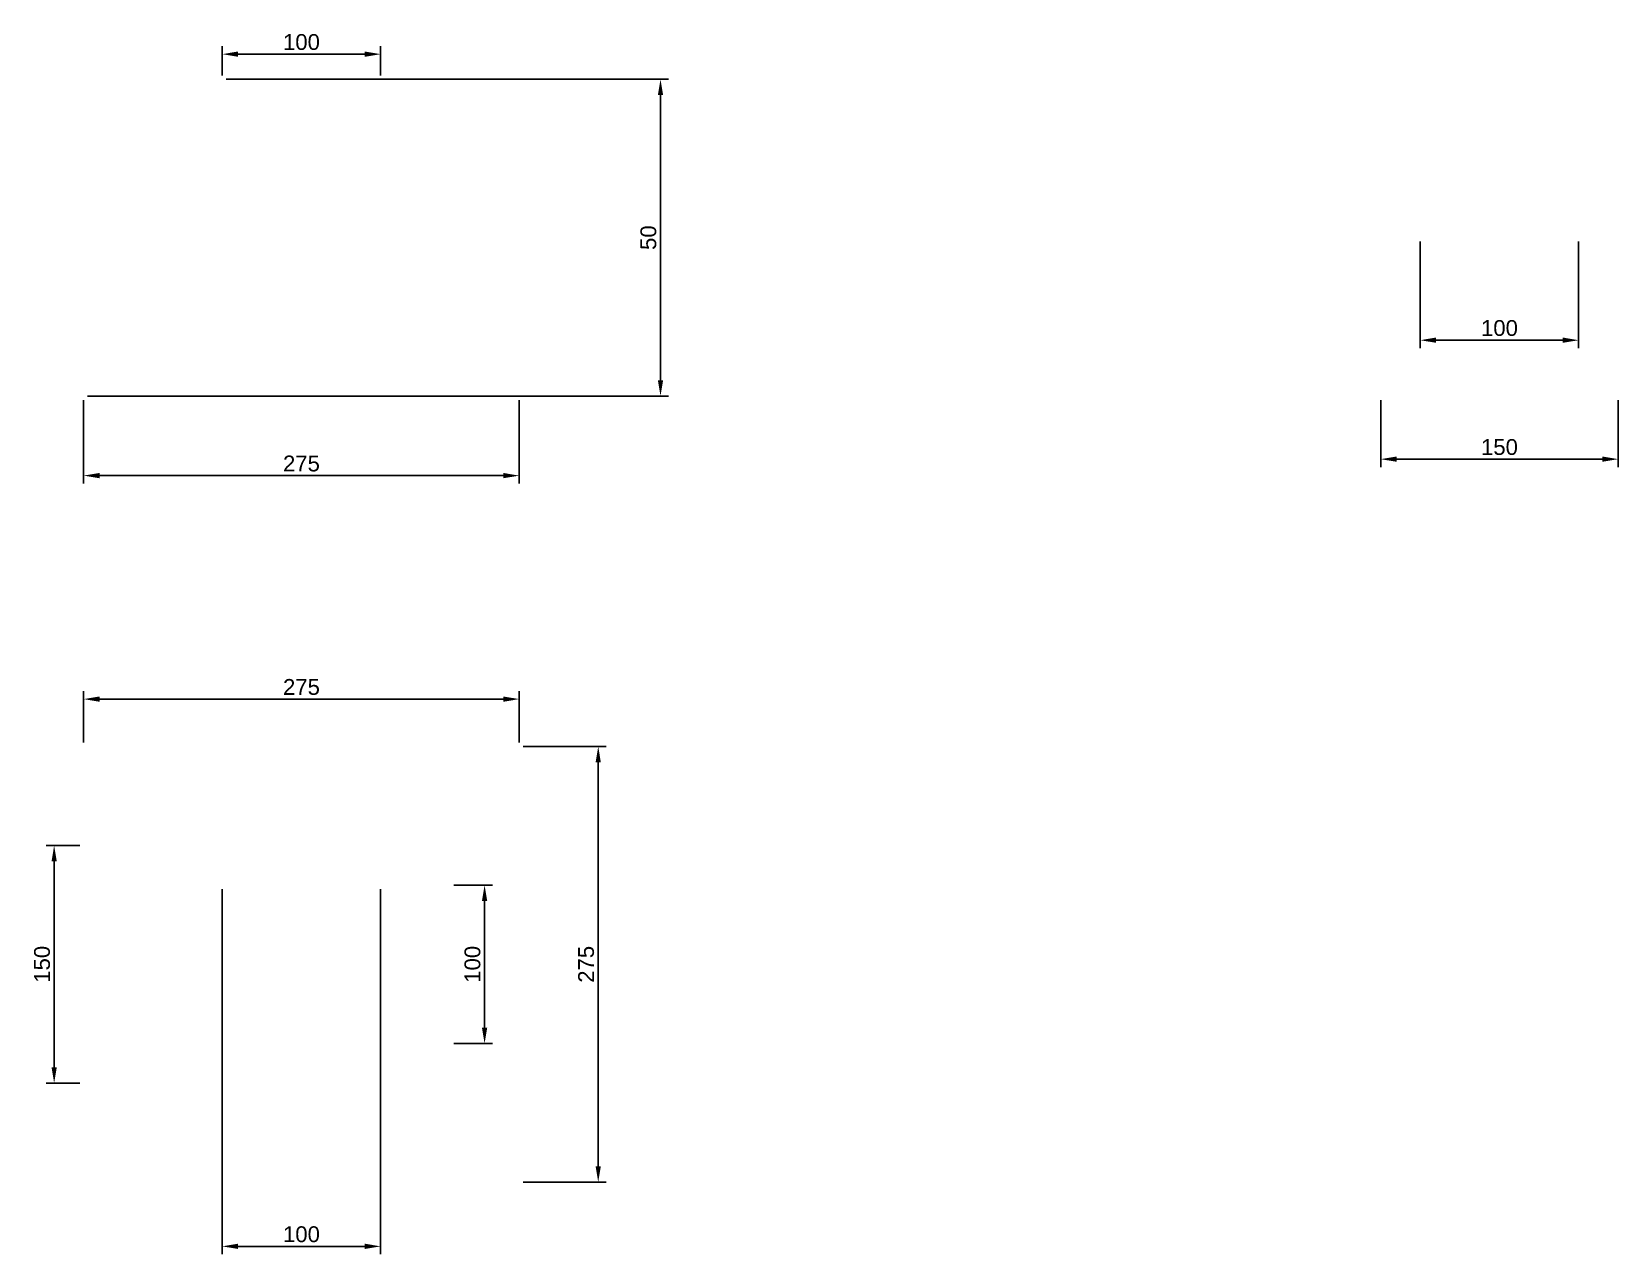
# Paper-space layout '8.4' of a CAD drawing. Header units: millimetres. Extents: x 7 to 258, y 14 to 207.
import ezdxf

# ---------------------------------------------------------------- set-up
doc = ezdxf.new("R2010")
doc.units = ezdxf.units.MM
doc.styles.get("Standard").update_dxf_attribs({"font": 'arial.ttf'})
doc.dimstyles.new('ISO-25', dxfattribs={"dimtxt": 2.5, "dimasz": 2.5, "dimexe": 1.25, "dimexo": 0.625, "dimtad": 1, "dimtxsty": 'Standard', "dimcen": 2.5, "dimadec": 0, "dimazin": 0, "dimtfac": 1, "dimtmove": 0, "dimatfit": 3, "dimfxl": 1, "dimarcsym": 0})

# ---------------------------------------------------------------- blocks, each defined once
blk = doc.blocks.new('*D12')
at = {"color": 0, "lineweight": -2, "transparency": 16777216}
for p, q in [((15.52, 148.44), (15.52, 135.25)), ((84.27, 148.44), (84.27, 135.25)), ((18.02, 136.5), (81.77, 136.5))]:
    blk.add_line(p, q, dxfattribs=at)
at = {"color": 0, "transparency": 16777216}
for points in [[(18.02, 136.92), (18.02, 136.09), (15.52, 136.5)], [(81.77, 136.92), (81.77, 136.09), (84.27, 136.5)]]:
    blk.add_solid(points, dxfattribs=at)
at = {"layer": 'Defpoints', "color": 0, "transparency": 16777216}
for p in [(15.52, 149.07), (84.27, 149.07), (84.27, 136.5)]:
    blk.add_point(p, dxfattribs=at)
at = {"color": 0, "transparency": 16777216, "insert": (49.9, 138.4), "char_height": 2.5, "attachment_point": 5}
blk.add_mtext('275', dxfattribs=at)
blk = doc.blocks.new('*D13')
at = {"color": 0, "lineweight": -2, "transparency": 16777216}
for p, q in [((37.4, 199.69), (37.4, 204.29)), ((39.9, 203.04), (59.9, 203.04)), ((62.4, 199.69), (62.4, 204.29))]:
    blk.add_line(p, q, dxfattribs=at)
at = {"color": 0, "transparency": 16777216}
for points in [[(39.9, 203.46), (39.9, 202.62), (37.4, 203.04)], [(59.9, 203.46), (59.9, 202.62), (62.4, 203.04)]]:
    blk.add_solid(points, dxfattribs=at)
at = {"layer": 'Defpoints', "color": 0, "transparency": 16777216}
for p in [(62.4, 203.04), (37.4, 199.07), (62.4, 199.07)]:
    blk.add_point(p, dxfattribs=at)
at = {"color": 0, "transparency": 16777216, "insert": (49.9, 204.94), "char_height": 2.5, "attachment_point": 5}
blk.add_mtext('100', dxfattribs=at)
blk = doc.blocks.new('*D14')
at = {"color": 0, "lineweight": -2, "transparency": 16777216}
for p, q in [((38.02, 199.07), (107.83, 199.07)), ((106.58, 196.57), (106.58, 151.57)), ((16.15, 149.07), (107.83, 149.07))]:
    blk.add_line(p, q, dxfattribs=at)
at = {"color": 0, "transparency": 16777216}
for points in [[(106.16, 196.57), (106.99, 196.57), (106.58, 199.07)], [(106.16, 151.57), (106.99, 151.57), (106.58, 149.07)]]:
    blk.add_solid(points, dxfattribs=at)
at = {"layer": 'Defpoints', "color": 0, "transparency": 16777216}
for p in [(37.4, 199.07), (15.52, 149.07), (106.58, 149.07)]:
    blk.add_point(p, dxfattribs=at)
at = {"color": 0, "transparency": 16777216, "insert": (104.67, 174.07), "char_height": 2.5, "attachment_point": 5, "rotation": 90}
blk.add_mtext('50', dxfattribs=at)
blk = doc.blocks.new('*D15')
at = {"color": 0, "lineweight": -2, "transparency": 16777216}
for p, q in [((226.51, 173.44), (226.51, 156.63)), ((251.51, 173.44), (251.51, 156.63)), ((229.01, 157.88), (249.01, 157.88))]:
    blk.add_line(p, q, dxfattribs=at)
at = {"color": 0, "transparency": 16777216}
for points in [[(229.01, 158.3), (229.01, 157.47), (226.51, 157.88)], [(249.01, 158.3), (249.01, 157.47), (251.51, 157.88)]]:
    blk.add_solid(points, dxfattribs=at)
at = {"layer": 'Defpoints', "color": 0, "transparency": 16777216}
for p in [(226.51, 174.07), (251.51, 174.07), (251.51, 157.88)]:
    blk.add_point(p, dxfattribs=at)
at = {"color": 0, "transparency": 16777216, "insert": (239.01, 159.79), "char_height": 2.5, "attachment_point": 5}
blk.add_mtext('100', dxfattribs=at)
blk = doc.blocks.new('*D16')
at = {"color": 0, "lineweight": -2, "transparency": 16777216}
for p, q in [((220.26, 148.44), (220.26, 137.85)), ((257.76, 148.44), (257.76, 137.85)), ((222.76, 139.1), (255.26, 139.1))]:
    blk.add_line(p, q, dxfattribs=at)
at = {"color": 0, "transparency": 16777216}
for points in [[(222.76, 139.52), (222.76, 138.69), (220.26, 139.1)], [(255.26, 139.52), (255.26, 138.69), (257.76, 139.1)]]:
    blk.add_solid(points, dxfattribs=at)
at = {"layer": 'Defpoints', "color": 0, "transparency": 16777216}
for p in [(220.26, 149.07), (257.76, 149.07), (257.76, 139.1)]:
    blk.add_point(p, dxfattribs=at)
at = {"color": 0, "transparency": 16777216, "insert": (239.01, 141), "char_height": 2.5, "attachment_point": 5}
blk.add_mtext('150', dxfattribs=at)
blk = doc.blocks.new('*D17')
at = {"color": 0, "lineweight": -2, "transparency": 16777216}
for p, q in [((15.52, 94.35), (15.52, 102.47)), ((18.02, 101.22), (81.77, 101.22)), ((84.27, 94.35), (84.27, 102.47))]:
    blk.add_line(p, q, dxfattribs=at)
at = {"color": 0, "transparency": 16777216}
for points in [[(18.02, 101.63), (18.02, 100.8), (15.52, 101.22)], [(81.77, 101.63), (81.77, 100.8), (84.27, 101.22)]]:
    blk.add_solid(points, dxfattribs=at)
at = {"layer": 'Defpoints', "color": 0, "transparency": 16777216}
for p in [(84.27, 101.22), (15.52, 93.73), (84.27, 93.73)]:
    blk.add_point(p, dxfattribs=at)
at = {"color": 0, "transparency": 16777216, "insert": (49.9, 103.12), "char_height": 2.5, "attachment_point": 5}
blk.add_mtext('275', dxfattribs=at)
blk = doc.blocks.new('*D18')
at = {"color": 0, "lineweight": -2, "transparency": 16777216}
for p, q in [((84.9, 93.73), (98, 93.73)), ((96.75, 91.23), (96.75, 27.48)), ((84.9, 24.98), (98, 24.98))]:
    blk.add_line(p, q, dxfattribs=at)
at = {"color": 0, "transparency": 16777216}
for points in [[(96.33, 91.23), (97.16, 91.23), (96.75, 93.73)], [(96.33, 27.48), (97.16, 27.48), (96.75, 24.98)]]:
    blk.add_solid(points, dxfattribs=at)
at = {"layer": 'Defpoints', "color": 0, "transparency": 16777216}
for p in [(84.27, 93.73), (84.27, 24.98), (96.75, 24.98)]:
    blk.add_point(p, dxfattribs=at)
at = {"color": 0, "transparency": 16777216, "insert": (94.84, 59.35), "char_height": 2.5, "attachment_point": 5, "rotation": 90}
blk.add_mtext('275', dxfattribs=at)
blk = doc.blocks.new('*D19')
at = {"color": 0, "lineweight": -2, "transparency": 16777216}
for p, q in [((14.9, 78.1), (9.61, 78.1)), ((10.86, 75.6), (10.86, 43.1)), ((14.9, 40.6), (9.61, 40.6))]:
    blk.add_line(p, q, dxfattribs=at)
at = {"color": 0, "transparency": 16777216}
for points in [[(10.45, 75.6), (11.28, 75.6), (10.86, 78.1)], [(10.45, 43.1), (11.28, 43.1), (10.86, 40.6)]]:
    blk.add_solid(points, dxfattribs=at)
at = {"layer": 'Defpoints', "color": 0, "transparency": 16777216}
for p in [(15.52, 78.1), (10.86, 40.6), (15.52, 40.6)]:
    blk.add_point(p, dxfattribs=at)
at = {"color": 0, "transparency": 16777216, "insert": (8.96, 59.35), "char_height": 2.5, "attachment_point": 5, "rotation": 90}
blk.add_mtext('150', dxfattribs=at)
blk = doc.blocks.new('*D20')
at = {"color": 0, "lineweight": -2, "transparency": 16777216}
for p, q in [((73.96, 71.85), (80.06, 71.85)), ((78.81, 69.35), (78.81, 49.35)), ((73.96, 46.85), (80.06, 46.85))]:
    blk.add_line(p, q, dxfattribs=at)
at = {"color": 0, "transparency": 16777216}
for points in [[(78.39, 69.35), (79.22, 69.35), (78.81, 71.85)], [(78.39, 49.35), (79.22, 49.35), (78.81, 46.85)]]:
    blk.add_solid(points, dxfattribs=at)
at = {"layer": 'Defpoints', "color": 0, "transparency": 16777216}
for p in [(73.34, 71.85), (73.34, 46.85), (78.81, 46.85)]:
    blk.add_point(p, dxfattribs=at)
at = {"color": 0, "transparency": 16777216, "insert": (76.9, 59.35), "char_height": 2.5, "attachment_point": 5, "rotation": 90}
blk.add_mtext('100', dxfattribs=at)
blk = doc.blocks.new('*D21')
at = {"color": 0, "lineweight": -2, "transparency": 16777216}
for p, q in [((37.4, 71.23), (37.4, 13.57)), ((62.4, 71.23), (62.4, 13.57)), ((39.9, 14.82), (59.9, 14.82))]:
    blk.add_line(p, q, dxfattribs=at)
at = {"color": 0, "transparency": 16777216}
for points in [[(39.9, 15.24), (39.9, 14.41), (37.4, 14.82)], [(59.9, 15.24), (59.9, 14.41), (62.4, 14.82)]]:
    blk.add_solid(points, dxfattribs=at)
at = {"layer": 'Defpoints', "color": 0, "transparency": 16777216}
for p in [(37.4, 71.85), (62.4, 71.85), (62.4, 14.82)]:
    blk.add_point(p, dxfattribs=at)
at = {"color": 0, "transparency": 16777216, "insert": (49.9, 16.72), "char_height": 2.5, "attachment_point": 5}
blk.add_mtext('100', dxfattribs=at)

psp = doc.layouts.new('8.4')

# ---------------------------------------------------------------- dimensions: what is measured, and where the dimension line sits
for base, p1, p2, picture, middle in [((62.3994, 203.0395), (37.3994, 199.065), (62.3994, 199.065), '*D13', (49.8994, 204.9409)), ((251.5146, 157.8843), (226.5146, 174.065), (251.5146, 174.065), '*D15', (239.0146, 159.7857)), ((84.2744, 136.5025), (15.5244, 149.065), (84.2744, 149.065), '*D12', (49.8994, 138.404)), ((257.7646, 139.103), (220.2646, 149.065), (257.7646, 149.065), '*D16', (239.0146, 141.0045)), ((84.2744, 101.2158), (15.5244, 93.73), (84.2744, 93.73), '*D17', (49.8994, 103.1173)), ((62.3994, 14.8221), (37.3994, 71.855), (62.3994, 71.855), '*D21', (49.8994, 16.7235))]:
    dim = psp.add_linear_dim(base=base, p1=p1, p2=p2, dimstyle='ISO-25', override={"dimlfac": -4})
    dim.commit()
    dim.dimension.update_dxf_attribs({"geometry": picture, "text_midpoint": middle})
dim = psp.add_linear_dim(base=(106.5761, 149.065), p1=(37.3994, 199.065), p2=(15.5244, 149.065), angle=90, dimstyle='ISO-25')
dim.commit()
dim.dimension.update_dxf_attribs({"geometry": '*D14', "text_midpoint": (104.6747, 174.065)})
for base, p1, p2, picture, middle in [((96.7464, 24.98), (84.2744, 93.73), (84.2744, 24.98), '*D18', (94.845, 59.355)), ((10.8638, 40.605), (15.5244, 78.105), (15.5244, 40.605), '*D19', (8.9624, 59.355)), ((78.8057, 46.855), (73.3369, 71.855), (73.3369, 46.855), '*D20', (76.9042, 59.355))]:
    dim = psp.add_linear_dim(base=base, p1=p1, p2=p2, angle=90, dimstyle='ISO-25', override={"dimlfac": -4})
    dim.commit()
    dim.dimension.update_dxf_attribs({"geometry": picture, "text_midpoint": middle})

doc.saveas('drawing.dxf')
